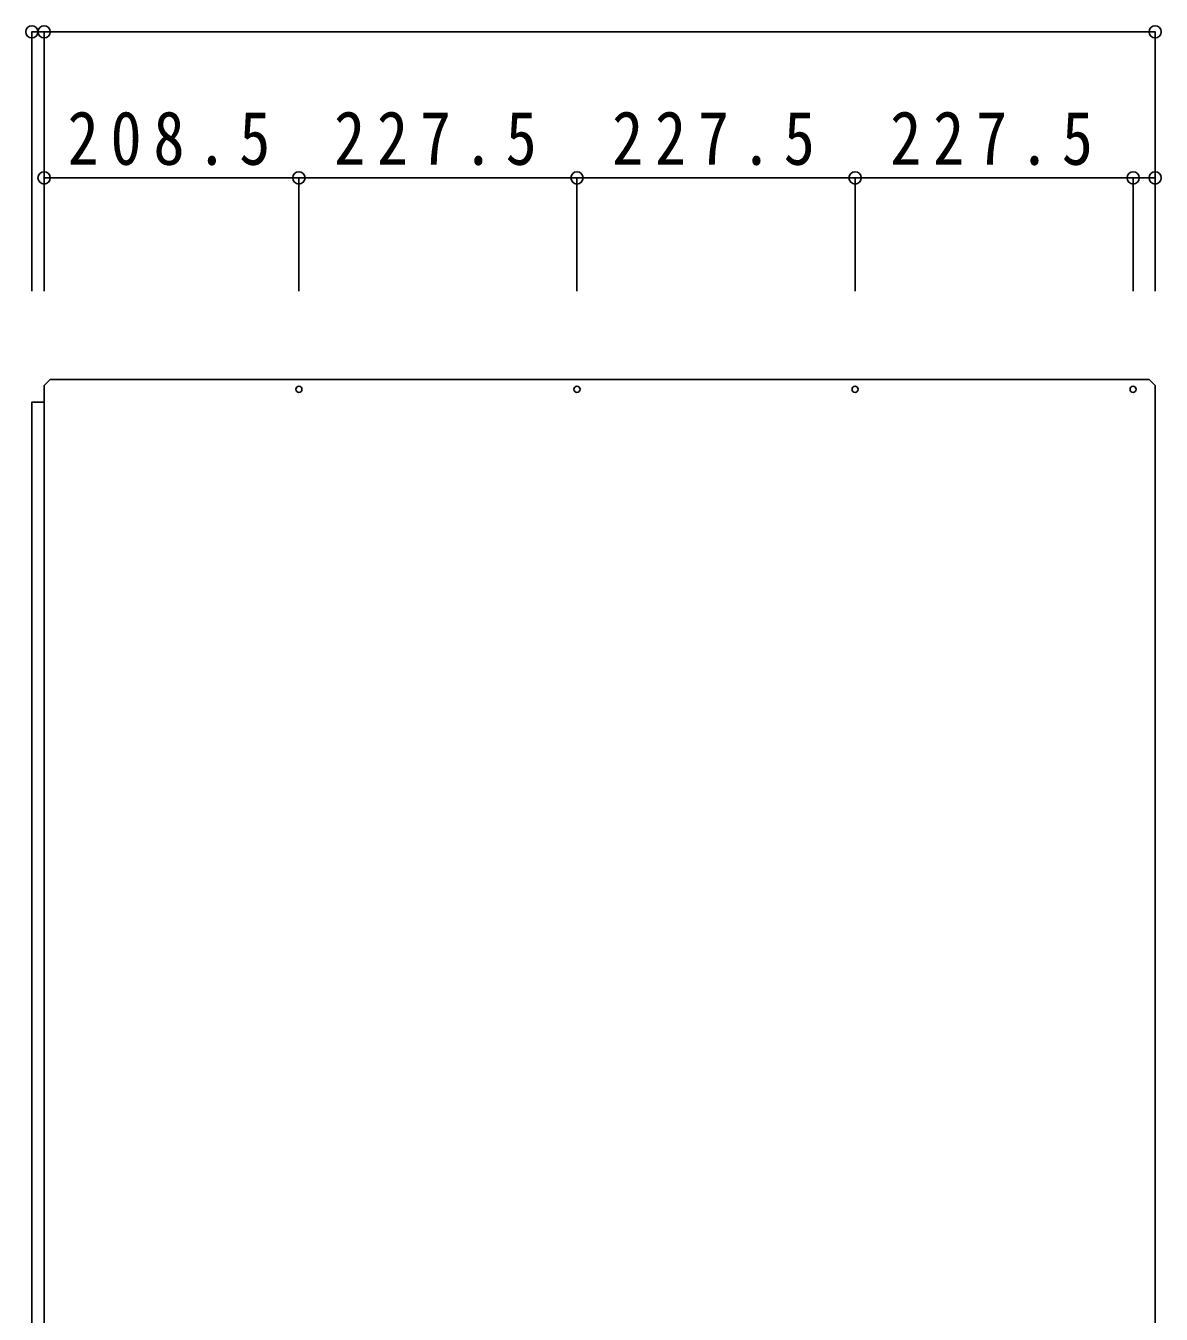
# Model space of a CAD drawing. Units: millimetres at full size, sheet at 1:20; details may follow other scales. Extents: x -8224 to 8256, y -8309 to 9191.
# Drawn here: x -3080 to -2151, y 1086 to 2140 of the extents above; entities that cross this region are included whole.
import ezdxf

# ---------------------------------------------------------------- set-up
doc = ezdxf.new("R2010")
doc.units = ezdxf.units.MM
doc.header["$LTSCALE"] = 20
doc.header["$PDMODE"] = 32
doc.header["$PDSIZE"] = 10
doc.layers.add('0-0', color=4, linetype='Continuous')
doc.styles.add('ＭＳ ゴシック', font='')
doc.styles.get('ＭＳ ゴシック').set_extended_font_data('MS Gothic')

msp = doc.modelspace()

# ---------------------------------------------------------------- linework, layer by layer
at = {"layer": '0-0'}
for p, q in [((-3075.02, 2134.65), (-3065.02, 2134.65)), ((-3075.02, 2134.65), (-3075.02, 1922.59)), ((-3065.02, 2134.65), (-3065.02, 1922.59)), ((-3065.02, 2134.65), (-3065.02, 1922.59)), ((-3065.02, 2134.65), (-2156.02, 2134.65)), ((-2156.02, 2134.65), (-2156.02, 1922.59)), ((-2856.52, 2015.23), (-3065.02, 2015.23)), ((-3065.02, 2015.23), (-3065.02, 1922.59)), ((-2629.02, 2015.23), (-2856.52, 2015.23)), ((-2856.52, 2015.23), (-2856.52, 1922.59)), ((-2401.52, 2015.23), (-2629.02, 2015.23)), ((-2629.02, 2015.23), (-2629.02, 1922.59)), ((-2174.02, 2015.23), (-2401.52, 2015.23)), ((-2401.52, 2015.23), (-2401.52, 1922.59)), ((-2174.02, 2015.23), (-2156.02, 2015.23)), ((-2156.02, 2015.23), (-2174.02, 2015.23)), ((-2174.02, 2015.23), (-2174.02, 1922.59)), ((-2156.02, 2015.23), (-2156.02, 1922.59)), ((-2156.02, 2015.23), (-2156.02, 1922.59))]:
    msp.add_line(p, q, dxfattribs=at)
at = {"layer": '0-0', "color": 7}
for p, q in [((-3060.02, 1850.37), (-3065.02, 1845.37)), ((-3065.02, 1845.37), (-3065.02, 1832.37)), ((-2161.02, 1850.37), (-3060.02, 1850.37)), ((-2161.02, 1850.37), (-2156.02, 1845.37)), ((-2156.02, 37.37), (-2156.02, 1845.37)), ((-3065.02, 1836.37), (-3065.02, 46.37))]:
    msp.add_line(p, q, dxfattribs=at)
msp.add_lwpolyline([(-3065.02, 1831.87), (-3075.02, 1831.87), (-3075.02, 50.87)], dxfattribs=at)
for centre in [(-2856.52, 1842.37), (-2629.02, 1842.37), (-2401.52, 1842.37), (-2174.02, 1842.37)]:
    msp.add_circle(centre, 2.5, dxfattribs=at)
at = {"layer": '0-0', "color": 5}
for p in [(-3075.02, 2134.65), (-3065.02, 2134.65), (-2156.02, 2134.65), (-3065.02, 2015.23), (-2856.52, 2015.23), (-2629.02, 2015.23), (-2401.52, 2015.23), (-2174.02, 2015.23), (-2156.02, 2015.23)]:
    msp.add_point(p, dxfattribs=at)

# ---------------------------------------------------------------- texts
at = {"layer": '0-0', "color": 7, "char_height": 43.99, "attachment_point": 7, "style": 'ＭＳ ゴシック'}
for s, insert in [('\\T1.38;\\W0.85;208.5', (-3045.77, 2025.23)), ('\\T1.38;\\W0.85;227.5', (-2827.77, 2025.23)), ('\\T1.38;\\W0.85;227.5', (-2600.27, 2025.23)), ('\\T1.38;\\W0.85;227.5', (-2372.77, 2025.23))]:
    msp.add_mtext(s, dxfattribs=dict(at, insert=insert))

doc.saveas('drawing.dxf')
